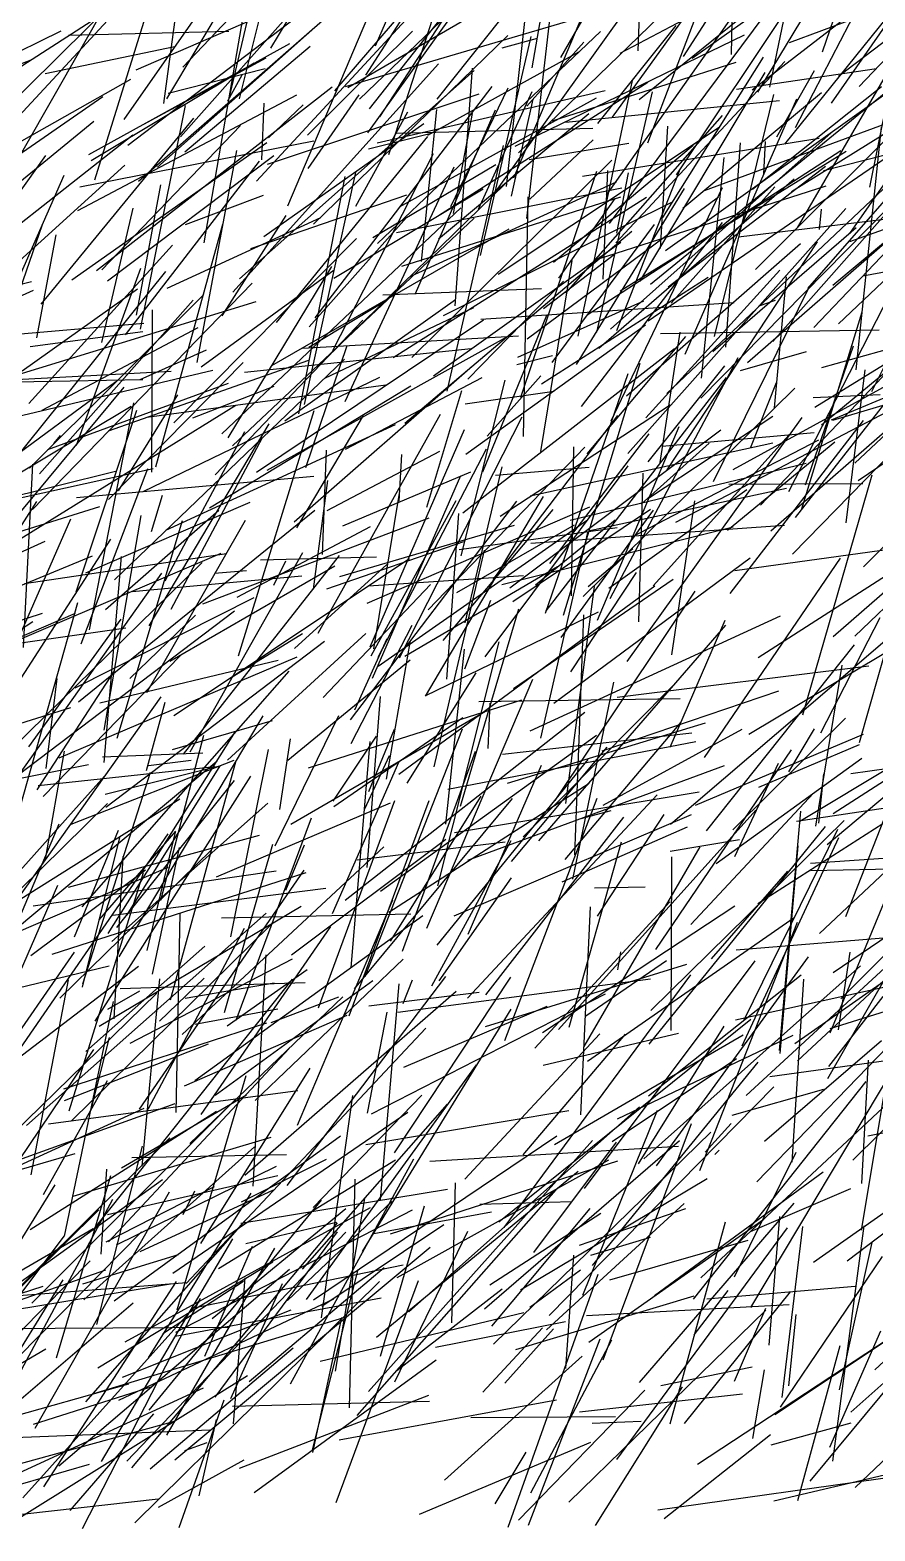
# Model space of a CAD drawing. Header units: metres. Extents: x 0 to 1019, y 0 to 619.
# Drawn here: x 218.3 to 284.2, y 0.1 to 117.1 of the extents above; entities that cross this region are included whole.
import ezdxf

# ---------------------------------------------------------------- set-up
doc = ezdxf.new("R2010")
doc.units = ezdxf.units.M

msp = doc.modelspace()

# ---------------------------------------------------------------- linework, layer by layer
at = {"color": 86}
for p, q in [((259.72, 114.94), (270.58, 133.76)), ((259.92, 71.46), (265.91, 91.1)), ((222.41, 48.72), (238.55, 67.1)), ((219.41, 3.51), (229.77, 19.52))]:
    msp.add_line(p, q, dxfattribs=at)
at = {"color": 220}
for p, q in [((265.74, 115.46), (266.44, 133.88)), ((283.97, 88.91), (291.84, 104.75)), ((226.92, 89.84), (232.11, 92.16)), ((258.58, 71.79), (272.62, 89.98)), ((262.57, 47.99), (267.78, 55.91))]:
    msp.add_line(p, q, dxfattribs=at)
at = {"color": 141}
for p, q in [((244.53, 113.57), (256.8, 132.76)), ((257.07, 102.39), (258.9, 118.34)), ((271.7, 93.18), (276.33, 112.05)), ((207.58, 67.82), (219.32, 71.61))]:
    msp.add_line(p, q, dxfattribs=at)
at = {"color": 105}
for p, q in [((230.25, 114.2), (247.35, 132.18)), ((241.49, 73.51), (252.16, 77.2)), ((234.82, 25.71), (241.44, 29.05))]:
    msp.add_line(p, q, dxfattribs=at)
at = {"color": 13}
for p, q in [((269.29, 115.03), (279.92, 131.64)), ((211.11, 89.52), (229.35, 90.48)), ((240.38, 6.19), (242.64, 16.71))]:
    msp.add_line(p, q, dxfattribs=at)
at = {"color": 74}
for p, q in [((228.76, 111.36), (231.29, 130.04)), ((247.15, 68.13), (256.71, 86.93)), ((223.17, 33.12), (224.53, 38.54))]:
    msp.add_line(p, q, dxfattribs=at)
at = {"color": 53}
for p, q in [((229.01, 111.73), (240.05, 130.19)), ((216.28, 95.02), (221, 105.77)), ((234.59, 68.3), (240.5, 87.43))]:
    msp.add_line(p, q, dxfattribs=at)
at = {"color": 62}
for p, q in [((233.9, 111.86), (237.87, 128.98)), ((258.2, 89.51), (271.21, 97.81)), ((277.49, 81.1), (285.36, 96.46)), ((247.11, 80.35), (247.33, 83.99)), ((223.56, 16.15), (227.1, 30.06)), ((224.28, 22.59), (232.72, 26.92))]:
    msp.add_line(p, q, dxfattribs=at)
at = {"color": 221}
for p, q in [((244.8, 110.95), (259.41, 129.44)), ((236, 105.29), (251.01, 121.53)), ((227.62, 9.48), (241.05, 25.85))]:
    msp.add_line(p, q, dxfattribs=at)
at = {"color": 22}
for p, q in [((234.67, 111.71), (238.65, 127.71)), ((225.14, 61.86), (230.23, 78.85)), ((205.44, 14.64), (219.36, 19.15))]:
    msp.add_line(p, q, dxfattribs=at)
at = {"color": 51}
for p, q in [((242.1, 112.34), (256.06, 128.61)), ((259.04, 110), (273.38, 114.57)), ((217.11, 108.1), (226.2, 113.26)), ((260.93, 91), (269.36, 104.73)), ((267.49, 93.42), (284.53, 93.7)), ((240.04, 59.56), (256.67, 64.86))]:
    msp.add_line(p, q, dxfattribs=at)
at = {"color": 247}
for p, q in [((244.02, 111.7), (261.22, 128.22)), ((232.77, 82.4), (244.29, 94.45)), ((218.47, 17.81), (234.42, 33.75)), ((255.62, 0.35), (262.62, 20.09))]:
    msp.add_line(p, q, dxfattribs=at)
at = {"color": 146}
for p, q in [((245.26, 115.84), (250.84, 128.7)), ((278.02, 109.48), (282.93, 118.94)), ((240.58, 94.64), (254.37, 112.67)), ((225.78, 93.31), (236.22, 106.85)), ((250.82, 66.46), (251.77, 79.38)), ((279.17, 52.12), (292.86, 53.08))]:
    msp.add_line(p, q, dxfattribs=at)
at = {"color": 77}
for p, q in [((250.08, 111.7), (263.47, 128.56)), ((251.36, 102.78), (252.82, 110.57)), ((223.93, 98.38), (234.74, 109.65)), ((218.35, 92.41), (227.14, 93.57)), ((259.22, 30.18), (273.93, 38.73))]:
    msp.add_line(p, q, dxfattribs=at)
at = {"color": 248}
for p, q in [((263.75, 110.29), (276.43, 127.9)), ((277.77, 76.23), (296.75, 95.67)), ((237.46, 53.47), (242.4, 63.64)), ((255.86, 52.25), (263.33, 61.17)), ((280.7, 38.91), (286.99, 54.1)), ((280.91, 5.51), (283.37, 23.86))]:
    msp.add_line(p, q, dxfattribs=at)
at = {"color": 139}
for p, q in [((280.12, 115.38), (284.38, 127.99)), ((231.91, 100.49), (235.34, 120.29)), ((229.54, 63.64), (247.93, 75.88)), ((253.76, 17.37), (268.96, 30.51)), ((230.4, 6.33), (232.14, 6.95))]:
    msp.add_line(p, q, dxfattribs=at)
at = {"color": 113}
for p, q in [((225.68, 110.11), (237.42, 126.95)), ((228.29, 106.39), (242.65, 119.14)), ((246.64, 91.55), (266.39, 104.06)), ((247.55, 68.27), (259.47, 75.25)), ((243.63, 42.32), (255.94, 57.16))]:
    msp.add_line(p, q, dxfattribs=at)
at = {"color": 184}
for p, q in [((277.17, 108.18), (292.32, 126.96)), ((239.74, 87.89), (243.73, 105.97)), ((266.34, 86.85), (276.78, 98.35)), ((224.26, 56.5), (241.3, 69.43))]:
    msp.add_line(p, q, dxfattribs=at)
at = {"color": 89}
for p, q in [((281.36, 113.49), (298.99, 126.91)), ((231.65, 22.48), (240.18, 36.14)), ((270.96, 29.59), (273, 31.84))]:
    msp.add_line(p, q, dxfattribs=at)
at = {"color": 59}
for p, q in [((275.07, 112.24), (283.2, 125.69)), ((217.09, 90.12), (235.96, 95.93)), ((258.87, 75.48), (266.61, 85.61)), ((245.47, 67.48), (261.71, 78.85)), ((233.26, 47.86), (248.02, 48.18)), ((279.42, 21.02), (297.58, 33.83))]:
    msp.add_line(p, q, dxfattribs=at)
at = {"color": 181}
for p, q in [((246.3, 107.38), (251.87, 124.64)), ((270.67, 89.95), (272.45, 107.14)), ((273.71, 90.53), (278.86, 92.01)), ((234.48, 72.87), (244.88, 78.37)), ((240.35, 6.38), (243.91, 20.44))]:
    msp.add_line(p, q, dxfattribs=at)
at = {"color": 54}
for p, q in [((256.05, 105.57), (264.09, 124.57)), ((277.5, 59.24), (279.49, 62.59))]:
    msp.add_line(p, q, dxfattribs=at)
at = {"color": 50}
for p, q in [((280.82, 111.38), (289.79, 124.3)), ((280.18, 106.12), (286.54, 107.74)), ((218.9, 57.85), (224.93, 67.11))]:
    msp.add_line(p, q, dxfattribs=at)
at = {"color": 213}
for p, q in [((223.4, 105.41), (229.09, 123.78)), ((248.39, 96.53), (254.63, 110.85)), ((224.37, 97.54), (237.35, 107.3)), ((281.97, 78.67), (283.44, 90.58))]:
    msp.add_line(p, q, dxfattribs=at)
at = {"color": 1}
for p, q in [((230.06, 108.76), (243.33, 123.73)), ((256.8, 85.39), (257.17, 104.08)), ((278.01, 79.09), (292.04, 97)), ((240.8, 70.05), (250.33, 87.13))]:
    msp.add_line(p, q, dxfattribs=at)
at = {"color": 109}
for p, q in [((237.1, 115.66), (242.02, 123.77)), ((223.73, 47.71), (229.7, 54.63)), ((282.32, 9.31), (296.03, 21.6))]:
    msp.add_line(p, q, dxfattribs=at)
at = {"color": 130}
for p, q in [((254.44, 104.2), (267.82, 122.9)), ((236, 82.6), (253.68, 94.5)), ((240.83, 40.84), (246.79, 57)), ((238.39, 26.99), (250.75, 43.3)), ((225.38, 42.36), (239.78, 42.81)), ((214.35, 7.24), (232.36, 7.95))]:
    msp.add_line(p, q, dxfattribs=at)
at = {"color": 251}
for p, q in [((256.41, 107.52), (273.45, 124)), ((243.73, 103.34), (247.78, 110.7)), ((208.01, 91.12), (219.57, 107.29)), ((265.79, 70.93), (266.14, 82.53)), ((224.44, 46.65), (234.37, 62.38)), ((275.07, 48.99), (292.38, 60.08)), ((246.96, 19.81), (263.47, 29)), ((255.35, 11.58), (259.14, 15.82)), ((267.27, 1.71), (286.12, 4.36))]:
    msp.add_line(p, q, dxfattribs=at)
at = {"color": 84}
for p, q in [((210.1, 104.75), (228.42, 122.78)), ((257.26, 106.98), (265.02, 108.27)), ((282.64, 69.83), (291.15, 77.97)), ((261.85, 73.7), (265.33, 76.65)), ((273.85, 37.88), (281.39, 54.14))]:
    msp.add_line(p, q, dxfattribs=at)
at = {"color": 174}
for p, q in [((225.97, 108.12), (244.11, 121.92)), ((269.4, 91.8), (278.11, 111.71)), ((268.33, 95.8), (276.41, 104.87)), ((279.51, 87.67), (297.43, 98.77)), ((254.45, 74.24), (264.16, 87.04)), ((265.22, 77.55), (279.84, 85.13))]:
    msp.add_line(p, q, dxfattribs=at)
at = {"color": 186}
for p, q in [((244.66, 109.06), (253.99, 122.09)), ((253.47, 94.54), (273.24, 95.83)), ((235.73, 26.95), (236.74, 44.98)), ((247.01, 40.5), (266.7, 43.1)), ((274.68, 7.26), (275.59, 12.62))]:
    msp.add_line(p, q, dxfattribs=at)
at = {"color": 101}
for p, q in [((263.5, 101.99), (278.33, 121.92)), ((279.6, 55.02), (281.64, 67.56))]:
    msp.add_line(p, q, dxfattribs=at)
at = {"color": 196}
for p, q in [((266.51, 108.3), (271.89, 122.46)), ((260.11, 96.57), (272.33, 110.41)), ((283.31, 75.22), (300.82, 92.99)), ((224.92, 74.23), (242.86, 91.41)), ((262.94, 60.88), (276.71, 65.56)), ((224.21, 57.5), (233.22, 59.73)), ((252.48, 52.36), (272.48, 59.74)), ((255.29, 23.71), (269.85, 43.43)), ((240.41, 25.29), (248.87, 34.04)), ((254.6, 2.18), (257.02, 6.21))]:
    msp.add_line(p, q, dxfattribs=at)
at = {"color": 17}
for p, q in [((274.62, 112.43), (287.39, 122.29)), ((250.18, 100.81), (261.9, 110.57)), ((276.25, 92.8), (286.78, 104.74)), ((220.97, 34.53), (236.81, 39.69)), ((210.64, 17.9), (230.57, 19.43))]:
    msp.add_line(p, q, dxfattribs=at)
at = {"color": 123}
for p, q in [((213.38, 105.96), (226.95, 120.61)), ((282.03, 21.11), (301.73, 36.13))]:
    msp.add_line(p, q, dxfattribs=at)
at = {"color": 170}
for p, q in [((226.8, 105.29), (244.42, 120.7)), ((272.58, 92.37), (273.71, 108.29))]:
    msp.add_line(p, q, dxfattribs=at)
at = {"color": 106}
for p, q in [((238.44, 103.38), (246, 121.2)), ((239.6, 92.27), (256.41, 93.23)), ((260.64, 50.87), (263.86, 66.23)), ((261.31, 55.62), (263.64, 56.24)), ((280.52, 35.35), (288.05, 48.48)), ((221.54, 32), (237.1, 47.33))]:
    msp.add_line(p, q, dxfattribs=at)
at = {"color": 124}
for p, q in [((255.49, 104.89), (257.28, 121.15)), ((234, 10.38), (238.03, 19.35))]:
    msp.add_line(p, q, dxfattribs=at)
at = {"color": 128}
for p, q in [((265.82, 111.68), (277.51, 121.11)), ((273.01, 115.18), (273.07, 117.86)), ((221.8, 46.37), (225.24, 54.7)), ((243.24, 9.67), (243.68, 27.5)), ((268.23, 8.4), (272.55, 24.17))]:
    msp.add_line(p, q, dxfattribs=at)
at = {"color": 182}
for p, q in [((226.62, 113.97), (241.07, 120.26)), ((282.73, 90.58), (284.71, 109.51)), ((250.54, 69.5), (259.13, 79.7)), ((230.43, 41.61), (237.36, 42.79)), ((280.69, 6.6), (284.66, 15.66))]:
    msp.add_line(p, q, dxfattribs=at)
at = {"color": 69}
for p, q in [((263.29, 104.2), (274.17, 119.68)), ((259.14, 98.99), (270.04, 108.12)), ((275.18, 95.58), (276.44, 96.02)), ((266.59, 38.01), (280.36, 54.98))]:
    msp.add_line(p, q, dxfattribs=at)
at = {"color": 87}
for p, q in [((268.74, 105.79), (278.29, 120.14)), ((275.54, 105.88), (275.67, 108.4)), ((272.8, 81.68), (283.27, 81.73)), ((273.27, 74.95), (286.25, 76.75))]:
    msp.add_line(p, q, dxfattribs=at)
at = {"color": 158}
msp.add_line((269.96, 114.9), (276.88, 119.81), dxfattribs=at)
at = {"color": 16}
for p, q in [((205.57, 106.47), (225.44, 119.29)), ((229.44, 60.98), (237.25, 63.26))]:
    msp.add_line(p, q, dxfattribs=at)
at = {"color": 225}
for p, q in [((213.44, 100.1), (224.44, 119.34)), ((240.03, 106.28), (244.01, 112.02)), ((258.37, 95.38), (263.91, 99.6)), ((225.54, 12.04), (238.69, 17.3))]:
    msp.add_line(p, q, dxfattribs=at)
at = {"color": 119}
for p, q in [((242.94, 112.69), (262.29, 118.37)), ((230.42, 107.59), (240.18, 115.82)), ((223.41, 39.82), (235.55, 58.91))]:
    msp.add_line(p, q, dxfattribs=at)
at = {"color": 61}
for p, q in [((245.6, 110.31), (251.15, 118.81)), ((227.17, 81.1), (245.62, 90.02)), ((258.28, 38.92), (273.28, 48.81)), ((270.56, 28.17), (278.16, 47.52)), ((209.73, 13.84), (228.67, 27.45))]:
    msp.add_line(p, q, dxfattribs=at)
at = {"color": 21}
for p, q in [((257.49, 114.14), (258.39, 119.37)), ((280.91, 97.19), (297.18, 110.79)), ((221.6, 97.61), (236.81, 108.32)), ((227.09, 28.51), (228.46, 43.1)), ((244.26, 21.86), (255.85, 40.75)), ((229.71, 15.56), (248.16, 25.1)), ((226.5, 0.69), (245.58, 19.5)), ((209.32, 8.29), (219.57, 14.26))]:
    msp.add_line(p, q, dxfattribs=at)
at = {"color": 88}
for p, q in [((264.35, 115.27), (270.77, 118.66)), ((226.94, 93.75), (230.45, 111.21)), ((273.12, 54.72), (281.91, 63.43)), ((275.6, 30.44), (284.72, 38.31))]:
    msp.add_line(p, q, dxfattribs=at)
at = {"color": 108}
for p, q in [((277.53, 116.11), (285.11, 118.92)), ((245.65, 25.89), (247.11, 42.72))]:
    msp.add_line(p, q, dxfattribs=at)
at = {"color": 224}
for p, q in [((282.96, 112.69), (288.24, 118.22)), ((201.49, 107.56), (220.76, 117.02)), ((263.01, 97.65), (263.39, 106.14)), ((244.46, 43.29), (252.05, 62.61)), ((223.24, 10.74), (242.8, 16.71))]:
    msp.add_line(p, q, dxfattribs=at)
at = {"color": 8}
for p, q in [((283.8, 104.82), (286.55, 118.51)), ((236.57, 100.99), (249.04, 109.8)), ((267.49, 100.04), (268.07, 109.6))]:
    msp.add_line(p, q, dxfattribs=at)
at = {"color": 173}
for p, q in [((243.12, 112.61), (252.33, 117.95)), ((223.93, 92.73), (226.39, 103.2)), ((266.74, 40.65), (281.81, 55.45)), ((256.77, 29.38), (264.75, 38.79)), ((254.17, 19.24), (262.84, 24.85))]:
    msp.add_line(p, q, dxfattribs=at)
at = {"color": 222}
for p, q in [((262.59, 109.8), (268.72, 117.45)), ((267.13, 45.39), (277.69, 60.97))]:
    msp.add_line(p, q, dxfattribs=at)
at = {"color": 43}
for p, q in [((276.02, 112.63), (277.1, 117.88)), ((227.57, 59.73), (230.89, 60.16))]:
    msp.add_line(p, q, dxfattribs=at)
at = {"color": 40}
for p, q in [((221.33, 116.68), (233.84, 116.99)), ((265.87, 97.48), (275.64, 113.78)), ((257.38, 3.04), (263.7, 14.96))]:
    msp.add_line(p, q, dxfattribs=at)
at = {"color": 81}
for p, q in [((222.92, 107.38), (238.59, 116.03)), ((258.16, 84.23), (260.6, 99.11)), ((246.77, 11.69), (252.48, 23.43))]:
    msp.add_line(p, q, dxfattribs=at)
at = {"color": 211}
for p, q in [((239.96, 108.89), (248.16, 116.99)), ((217.72, 90.5), (226.73, 96.9)), ((274.51, 23.42), (282.31, 26.75)), ((260.34, 2.3), (275.7, 17.28))]:
    msp.add_line(p, q, dxfattribs=at)
at = {"color": 233}
for p, q in [((240.43, 101.96), (255.58, 116.65)), ((245.66, 49.95), (262.5, 62.11)), ((212.95, 27.36), (229.65, 33.39)), ((245.66, 13.68), (249.09, 25.41))]:
    msp.add_line(p, q, dxfattribs=at)
at = {"color": 28}
for p, q in [((245.43, 100.45), (262.82, 116.98)), ((236.86, 106.63), (253.35, 112.1)), ((241.51, 79.61), (250.29, 84.26))]:
    msp.add_line(p, q, dxfattribs=at)
at = {"color": 2}
for p, q in [((253.45, 99.51), (257.4, 116.59)), ((269.22, 103.2), (280.04, 112.21)), ((273.16, 82.82), (290.69, 92.45)), ((264.14, 32.2), (277.83, 38.72))]:
    msp.add_line(p, q, dxfattribs=at)
at = {"color": 243}
for p, q in [((255.14, 115.7), (257.9, 116.44)), ((242.91, 49.24), (261.59, 63.91)), ((264.08, 5.62), (277.38, 23.7))]:
    msp.add_line(p, q, dxfattribs=at)
at = {"color": 234}
for p, q in [((256.15, 108.04), (274.04, 116.71)), ((264.35, 96.75), (281.97, 107.63)), ((250.13, 50.35), (254.91, 69.39)), ((227.89, 43.46), (229.99, 53.34)), ((270.07, 18.12), (283.51, 35.11))]:
    msp.add_line(p, q, dxfattribs=at)
at = {"color": 178}
for p, q in [((257.07, 111.14), (261.52, 116.14)), ((226.65, 94.84), (228.54, 105.01))]:
    msp.add_line(p, q, dxfattribs=at)
at = {"color": 39}
for p, q in [((199.35, 107.45), (218.43, 114.75)), ((207.7, 78.4), (225.01, 82.69)), ((282.66, 3.44), (296.61, 16.77))]:
    msp.add_line(p, q, dxfattribs=at)
at = {"color": 93}
for p, q in [((219.52, 113.69), (229.59, 115.79)), ((263.55, 72.75), (273.55, 91.56)), ((241.19, 65.05), (249.55, 73.86)), ((260.37, 39.34), (264.44, 53.78)), ((213.76, 4.28), (229.59, 8.62))]:
    msp.add_line(p, q, dxfattribs=at)
at = {"color": 99}
for p, q in [((226.58, 109.4), (236.74, 114.91)), ((263.58, 93.77), (280.8, 109.07)), ((279.82, 55.25), (280.23, 59.08))]:
    msp.add_line(p, q, dxfattribs=at)
at = {"color": 235}
for p, q in [((249.35, 108.88), (261.13, 115.38)), ((260.1, 109.89), (276.75, 111.58)), ((247.09, 59.07), (267.05, 73.76)), ((274.38, 62.19), (289.2, 71.04)), ((259.53, 39.16), (274.92, 56.25)), ((280.61, 36.28), (284.85, 41.74)), ((229.96, 0.33), (233.48, 10.29))]:
    msp.add_line(p, q, dxfattribs=at)
at = {"color": 207}
for p, q in [((267.67, 102.46), (275.51, 114.97)), ((245.06, 100.92), (254.65, 106.61)), ((218.54, 79.69), (235.65, 97.34)), ((243.38, 43.98), (244.85, 61.6))]:
    msp.add_line(p, q, dxfattribs=at)
at = {"color": 193}
for p, q in [((223.11, 106.9), (235.8, 114.52)), ((222.68, 74.76), (235.5, 80.26)), ((209.84, 42.46), (224.39, 56.79))]:
    msp.add_line(p, q, dxfattribs=at)
at = {"color": 245}
for p, q in [((229.1, 112.17), (236.66, 114.08)), ((251.8, 76.59), (264.11, 78.3)), ((258.01, 53.86), (272.58, 70.67)), ((261.57, 26.77), (274.86, 44.52))]:
    msp.add_line(p, q, dxfattribs=at)
at = {"color": 155}
for p, q in [((233.77, 111.56), (234.89, 113.58)), ((258.82, 16.87), (276.32, 34.69))]:
    msp.add_line(p, q, dxfattribs=at)
at = {"color": 71}
for p, q in [((234.15, 96.64), (250.18, 114.46)), ((246.9, 109.05), (262.2, 109.44)), ((252.07, 79.45), (268.58, 92.25))]:
    msp.add_line(p, q, dxfattribs=at)
at = {"color": 90}
for p, q in [((234.68, 97.68), (252.97, 113.92)), ((221.02, 33.63), (232.26, 38.04)), ((234.68, 4.95), (249.44, 10.65)), ((276.33, 2.42), (285.83, 4.65))]:
    msp.add_line(p, q, dxfattribs=at)
at = {"color": 57}
for p, q in [((251.49, 95.57), (252.82, 114.1)), ((229.02, 96.97), (241.02, 102.46)), ((264.84, 88.57), (278.39, 100.43)), ((204.18, 63.98), (221.88, 71.63)), ((274.16, 34.02), (285.61, 44.56)), ((254.34, 16.04), (262, 25.21))]:
    msp.add_line(p, q, dxfattribs=at)
at = {"color": 32}
for p, q in [((264.01, 100.49), (277.17, 114.63)), ((209.52, 98.68), (223.32, 109.98)), ((217.51, 18.05), (224.24, 20.42)), ((270.1, 15.35), (272.77, 18.82)), ((271.09, 18.15), (282.65, 19.14))]:
    msp.add_line(p, q, dxfattribs=at)
at = {"color": 14}
for p, q in [((273.41, 112.47), (284.32, 114.08)), ((237.18, 90.94), (255.69, 101.59)), ((216.54, 76.77), (234.38, 87.83)), ((222.13, 64.71), (240.55, 79.65)), ((213.66, 67.92), (233.25, 76.3)), ((211.76, 30.7), (221.81, 45.19))]:
    msp.add_line(p, q, dxfattribs=at)
at = {"color": 41}
for p, q in [((276.56, 108.75), (279.49, 113.94)), ((228.16, 83.02), (233.38, 101.94)), ((228.88, 74.13), (235.08, 85.78)), ((244.61, 72.39), (261.99, 79.92)), ((228.69, 15.45), (234.97, 19.53))]:
    msp.add_line(p, q, dxfattribs=at)
at = {"color": 37}
for p, q in [((277.7, 104.5), (292.6, 113.76)), ((206.57, 93.33), (226.35, 108.9)), ((273.06, 32.47), (280.22, 34.51))]:
    msp.add_line(p, q, dxfattribs=at)
at = {"color": 112}
for p, q in [((278.16, 101.67), (285.58, 114.41)), ((283.26, 97.92), (296.89, 100.5)), ((280.92, 86.66), (298.03, 91.79)), ((266.52, 83.41), (272.51, 90.89)), ((229.34, 71.92), (236.47, 85.31)), ((272.71, 78.08), (281.07, 84.98))]:
    msp.add_line(p, q, dxfattribs=at)
at = {"color": 44}
for p, q in [((282.24, 101.22), (291.58, 114.64)), ((266.52, 94.4), (285.49, 107.42)), ((272.92, 73.14), (283.3, 86.63)), ((260.12, 56.79), (262.35, 73.69))]:
    msp.add_line(p, q, dxfattribs=at)
at = {"color": 96}
for p, q in [((223.51, 98.34), (241.89, 112.66)), ((247.14, 103.3), (262.49, 111.79)), ((278.48, 79.68), (283.2, 95.11)), ((252.32, 84.01), (266.32, 94.1)), ((261.45, 72.91), (277.97, 89.17)), ((255.97, 72.52), (266.7, 79.72)), ((276.39, 9.13), (285.61, 15.27))]:
    msp.add_line(p, q, dxfattribs=at)
at = {"color": 68}
for p, q in [((245.4, 108.3), (263.18, 112.36)), ((227.84, 82.62), (227.9, 95.26)), ((227.63, 70.63), (236.99, 86.38)), ((230.3, 60.62), (242.47, 76.12))]:
    msp.add_line(p, q, dxfattribs=at)
at = {"color": 162}
for p, q in [((250.17, 102.63), (266.51, 113.03)), ((222.23, 104.85), (240.46, 108.44)), ((231.04, 86.85), (237.36, 89.32)), ((225.12, 47.11), (234.29, 58.58)), ((235.08, 27.8), (251.57, 42.15)), ((254.89, 24.17), (274.52, 39.97))]:
    msp.add_line(p, q, dxfattribs=at)
at = {"color": 185}
for p, q in [((251.13, 103.33), (255.62, 112.58)), ((212.08, 79.3), (226.23, 87.75)), ((245.48, 68.18), (253.92, 84.42))]:
    msp.add_line(p, q, dxfattribs=at)
at = {"color": 190}
for p, q in [((261.07, 93.22), (265.31, 113.16)), ((263.64, 86.61), (272.33, 104.81)), ((221.95, 73.27), (226.67, 87.44)), ((252.26, 70.86), (255.15, 83.03)), ((270.22, 56.66), (283.31, 62.18)), ((213.75, 38.93), (220.61, 55.2)), ((219.4, 26.28), (224.39, 35.19))]:
    msp.add_line(p, q, dxfattribs=at)
at = {"color": 55}
for p, q in [((266.71, 97.27), (285.92, 112.95)), ((274.88, 98.41), (287.89, 111.41))]:
    msp.add_line(p, q, dxfattribs=at)
at = {"color": 125}
for p, q in [((267.87, 99.9), (286.4, 113.09)), ((227.45, 86.9), (246.08, 89.41)), ((219.59, 59.51), (220.46, 66.53)), ((253.87, 41.87), (264.62, 55.7)), ((279.87, 46.63), (288.99, 55.23)), ((228.43, 39.8), (231.92, 43.15))]:
    msp.add_line(p, q, dxfattribs=at)
at = {"color": 67}
for p, q in [((274.67, 104.67), (284.72, 112.67)), ((246.3, 48.31), (261.93, 58.36))]:
    msp.add_line(p, q, dxfattribs=at)
at = {"color": 188}
for p, q in [((211.09, 102.94), (224.02, 111.91)), ((266.92, 73.76), (277.52, 85.51)), ((265.85, 11.64), (277.9, 25.62)), ((229.62, 5.6), (249.52, 22.18))]:
    msp.add_line(p, q, dxfattribs=at)
at = {"color": 145}
for p, q in [((222.08, 103.02), (239.15, 112.03)), ((281.35, 94.18), (298.5, 110.4)), ((241.92, 48.19), (247.08, 60.01))]:
    msp.add_line(p, q, dxfattribs=at)
at = {"color": 223}
for p, q in [((236.42, 106.97), (236.58, 111.39)), ((239.59, 20.47), (250.88, 33.33))]:
    msp.add_line(p, q, dxfattribs=at)
at = {"color": 219}
for p, q in [((236.93, 108.69), (239.63, 111.25)), ((236.3, 75.78), (245.36, 76))]:
    msp.add_line(p, q, dxfattribs=at)
at = {"color": 230}
for p, q in [((253.29, 103.12), (257.47, 112.3)), ((276.08, 78.03), (295.17, 94.68)), ((215.22, 47.85), (230.01, 57.13)), ((242.2, 2.27), (248.62, 19.59))]:
    msp.add_line(p, q, dxfattribs=at)
at = {"color": 215}
for p, q in [((255.87, 104.14), (257.56, 111.69)), ((245.04, 66.56), (251.91, 82.34))]:
    msp.add_line(p, q, dxfattribs=at)
at = {"color": 151}
for p, q in [((262.53, 93.53), (266.85, 112.26)), ((250.58, 94.82), (268.43, 103.68)), ((218.34, 23.56), (232.87, 32.78)), ((232.55, 16.62), (242.96, 25.2))]:
    msp.add_line(p, q, dxfattribs=at)
at = {"color": 156}
for p, q in [((278.97, 96.94), (292.37, 112.27)), ((249.78, 90.11), (264.39, 100.55)), ((234.4, 39.89), (240.27, 55.65))]:
    msp.add_line(p, q, dxfattribs=at)
at = {"color": 212}
for p, q in [((219.21, 95.7), (231.12, 110.21)), ((240.1, 93.95), (247.68, 102.46)), ((237.34, 73.8), (238.27, 75.69)), ((233.99, 46.39), (236.92, 60.98)), ((237.81, 56.3), (238.64, 61.81)), ((268.33, 39.09), (268.37, 52.62)), ((210.09, 15.99), (223.26, 23.65))]:
    msp.add_line(p, q, dxfattribs=at)
at = {"color": 209}
for p, q in [((248.86, 99.04), (250.05, 110.88)), ((279.44, 93.9), (294.06, 109.27)), ((233.29, 85.61), (251.91, 103.22)), ((220.19, 84.85), (220.71, 85.48))]:
    msp.add_line(p, q, dxfattribs=at)
at = {"color": 47}
msp.add_line((270.92, 104.58), (287.93, 110.85), dxfattribs=at)
at = {"color": 241}
for p, q in [((244.73, 107.81), (249.6, 109.04)), ((249.26, 79.88), (251.99, 88.98)), ((206.26, 38.92), (224.15, 58.91)), ((283.65, 30.87), (293.81, 32.91))]:
    msp.add_line(p, q, dxfattribs=at)
at = {"color": 143}
for p, q in [((254.83, 98.04), (272.05, 109.5)), ((268.08, 97.07), (280.34, 106.47)), ((229.24, 67.87), (242.1, 75.3)), ((239.19, 31.7), (246.61, 49.26)), ((253.64, 10.89), (258.29, 15.91))]:
    msp.add_line(p, q, dxfattribs=at)
at = {"color": 153}
for p, q in [((231.36, 91.17), (234.45, 107.68)), ((241.95, 92.09), (249.8, 107.45)), ((235.88, 33.63), (247.44, 44.63))]:
    msp.add_line(p, q, dxfattribs=at)
at = {"color": 210}
for p, q in [((237.56, 94.28), (249.34, 108.79)), ((262.18, 20.77), (275.09, 36.61)), ((245.15, 23.24), (254.31, 24.95))]:
    msp.add_line(p, q, dxfattribs=at)
at = {"color": 115}
for p, q in [((250.85, 88.93), (255.26, 108.08)), ((247.87, 17.15), (265.86, 33.12))]:
    msp.add_line(p, q, dxfattribs=at)
at = {"color": 250}
for p, q in [((257.31, 103.9), (262.25, 108.53)), ((264.08, 101.25), (264.99, 105.96)), ((217.91, 73.93), (233.65, 76.26)), ((255.18, 60.63), (269.92, 62.3)), ((274.01, 39.92), (281.32, 54.77)), ((226.15, 38.08), (238.79, 44.68)), ((284.19, 12.63), (302.16, 29.34))]:
    msp.add_line(p, q, dxfattribs=at)
at = {"color": 42}
for p, q in [((261.4, 105.68), (279.85, 108.66)), ((221.96, 80.63), (240.46, 82.29)), ((224.23, 71.9), (233.07, 79.65)), ((251.9, 56.56), (256.44, 71.95)), ((218.24, 61.2), (225.45, 71.16)), ((254.48, 14.63), (271.42, 31.15)), ((276.85, 9.71), (284.78, 21.47)), ((218.61, 8.39), (227.87, 11.32))]:
    msp.add_line(p, q, dxfattribs=at)
at = {"color": 191}
for p, q in [((261.76, 94.87), (281.55, 107.69)), ((264.11, 65.07), (283.72, 67.5))]:
    msp.add_line(p, q, dxfattribs=at)
at = {"color": 25}
for p, q in [((274.27, 91.15), (293.69, 108.09)), ((241.13, 76.2), (241.46, 84.34)), ((247.38, 45.27), (253.06, 60.86))]:
    msp.add_line(p, q, dxfattribs=at)
at = {"color": 120}
for p, q in [((212.08, 94.15), (225.73, 106.55)), ((256.59, 88.45), (262.53, 106.09))]:
    msp.add_line(p, q, dxfattribs=at)
at = {"color": 238}
for p, q in [((248.1, 91.54), (263.68, 106.94)), ((278.78, 81.62), (282.52, 92.47)), ((251.62, 73.24), (260.78, 78.51)), ((206.77, 25.08), (221.87, 29.5))]:
    msp.add_line(p, q, dxfattribs=at)
at = {"color": 12}
for p, q in [((239.29, 87.16), (242.91, 105.67)), ((259.27, 57), (270.19, 73.34))]:
    msp.add_line(p, q, dxfattribs=at)
at = {"color": 7}
for p, q in [((241.39, 91.48), (256.4, 106.07)), ((226.87, 32.95), (239.72, 51.58)), ((258.59, 15.73), (269.33, 25.6))]:
    msp.add_line(p, q, dxfattribs=at)
at = {"color": 19}
msp.add_line((242.9, 88.11), (251.39, 106.41), dxfattribs=at)
at = {"color": 27}
for p, q in [((262.67, 92.28), (277.91, 105.49)), ((238.96, 68.87), (246.15, 75.42))]:
    msp.add_line(p, q, dxfattribs=at)
at = {"color": 177}
for p, q in [((264.07, 93.67), (268.98, 106.11)), ((254.62, 82.38), (261.93, 83)), ((258.16, 61.86), (261.81, 77.91)), ((263.73, 30.42), (273.41, 36.9))]:
    msp.add_line(p, q, dxfattribs=at)
at = {"color": 48}
for p, q in [((267.97, 88.74), (285.77, 105.57)), ((231.68, 90.82), (242.05, 98.4)), ((240.07, 92.37), (246.19, 96.05))]:
    msp.add_line(p, q, dxfattribs=at)
at = {"color": 9}
for p, q in [((230.45, 101.92), (236.54, 104.22)), ((230.82, 60.8), (239.6, 76.36)), ((220.6, 60.35), (239.16, 68.22))]:
    msp.add_line(p, q, dxfattribs=at)
at = {"color": 122}
for p, q in [((235.56, 100.05), (247.72, 104.23)), ((274.54, 84.57), (276.54, 89.61)), ((271.08, 54.64), (282.61, 69.15)), ((246.43, 46.04), (253.52, 57.34)), ((226.28, 29.17), (238.34, 29.42))]:
    msp.add_line(p, q, dxfattribs=at)
at = {"color": 242}
for p, q in [((242.02, 97.73), (253.67, 104.71)), ((268.26, 55.16), (288.02, 72.07)), ((267.76, 1.02), (276.07, 7.57))]:
    msp.add_line(p, q, dxfattribs=at)
at = {"color": 80}
for p, q in [((246.9, 101.31), (264.48, 104.77)), ((217.84, 68.95), (218.55, 83.24)), ((204.84, 6.45), (223.71, 25.1))]:
    msp.add_line(p, q, dxfattribs=at)
at = {"color": 147}
msp.add_line((248.03, 97.9), (264.05, 105.24), dxfattribs=at)
at = {"color": 217}
for p, q in [((262.66, 99.24), (280.41, 104.93)), ((259.04, 91.17), (267.02, 101.92)), ((238.21, 86.62), (251.51, 96.08)), ((230.99, 17.44), (247.42, 20.82))]:
    msp.add_line(p, q, dxfattribs=at)
at = {"color": 208}
for p, q in [((270.62, 88.37), (286.84, 104.87)), ((242.93, 84.4), (253.58, 89.98)), ((259.75, 69.72), (266.95, 79.65)), ((255.56, 58.36), (270.99, 63.08)), ((263.02, 56.65), (273.86, 62.58)), ((220.07, 45.03), (239.87, 51.41)), ((222.44, 0.25), (231.62, 18.22))]:
    msp.add_line(p, q, dxfattribs=at)
at = {"color": 175}
msp.add_line((247.33, 98.67), (264.4, 104.07), dxfattribs=at)
at = {"color": 150}
for p, q in [((257.1, 93.02), (272, 104.07)), ((256.37, 91.58), (266.19, 95.97)), ((260.81, 52.77), (261.51, 71.49)), ((244.44, 56.36), (246.35, 60.51)), ((218.97, 58.18), (232.74, 59.66))]:
    msp.add_line(p, q, dxfattribs=at)
at = {"color": 167}
for p, q in [((259.56, 97.74), (263.96, 103.95)), ((278.19, 2.43), (281.48, 14.52))]:
    msp.add_line(p, q, dxfattribs=at)
at = {"color": 136}
for p, q in [((264.95, 84.06), (281.93, 103.16)), ((219.09, 82.47), (231.05, 96.01)), ((219.72, 84.38), (233.8, 89.56)), ((266.63, 80.64), (276.25, 86.97)), ((280.95, 69.8), (292.91, 80.24)), ((281.55, 41.56), (298.79, 58.8)), ((233.03, 20.53), (246.83, 28.99)), ((276.96, 10.46), (278.57, 23.79))]:
    msp.add_line(p, q, dxfattribs=at)
at = {"color": 82}
for p, q in [((279.89, 101.53), (280.04, 103.13)), ((275.29, 80.05), (292.91, 98.59)), ((241.33, 89.94), (252.93, 95.45)), ((244.73, 73.74), (256.82, 74.55)), ((217.31, 36.85), (226.79, 44.09))]:
    msp.add_line(p, q, dxfattribs=at)
at = {"color": 240}
for p, q in [((214.06, 86.77), (219.31, 101.91)), ((218.25, 87.97), (229.44, 100.32)), ((228.92, 78.09), (246.83, 86.34)), ((227.46, 45.31), (229.67, 54.54)), ((223.62, 12.77), (237.26, 21.05)), ((267.5, 11.4), (274.63, 12.85)), ((262.16, 8.47), (265.99, 8.62))]:
    msp.add_line(p, q, dxfattribs=at)
at = {"color": 114}
for p, q in [((233.33, 94.8), (238.32, 102.63)), ((214.92, 96.58), (218.45, 97.47)), ((216.14, 64.22), (224.65, 77.38))]:
    msp.add_line(p, q, dxfattribs=at)
at = {"color": 199}
for p, q in [((234.12, 84.67), (252.97, 102.41)), ((245.13, 68.83), (247.17, 81.12)), ((217.61, 59.18), (228.61, 74.73)), ((214.47, 56.79), (234.28, 71.79)), ((273.25, 19.87), (278.05, 29.59)), ((222.69, 10.13), (235.09, 24.21))]:
    msp.add_line(p, q, dxfattribs=at)
at = {"color": 132}
msp.add_line((261.34, 87.73), (272.31, 102.07), dxfattribs=at)
at = {"color": 24}
for p, q in [((273.56, 100.97), (284.91, 102.33)), ((239.83, 82.98), (243.05, 92.5)), ((201.75, 58.04), (221.52, 64.26)), ((273.38, 45.38), (287.85, 46.54)), ((234.12, 9.79), (249.47, 10.17))]:
    msp.add_line(p, q, dxfattribs=at)
at = {"color": 138}
for p, q in [((282.24, 100.59), (288.77, 102.92)), ((276, 35.49), (288.79, 37.25)), ((243.84, 9.06), (259.36, 26.66)), ((223.91, 5.47), (234.16, 22.83))]:
    msp.add_line(p, q, dxfattribs=at)
at = {"color": 38}
for p, q in [((218.86, 93.08), (220.38, 101.11)), ((278.17, 36.72), (291.72, 49.35)), ((246.74, 29.53), (255.82, 43.25))]:
    msp.add_line(p, q, dxfattribs=at)
at = {"color": 60}
for p, q in [((229.55, 86.46), (243.8, 100.84)), ((266.2, 29.07), (283.08, 44.11)), ((229.48, 20.16), (247.78, 32.71)), ((225.77, 14.81), (244.89, 25.29)), ((249.95, 14.38), (260.09, 16.38)), ((227.71, 4.9), (238.84, 14.35))]:
    msp.add_line(p, q, dxfattribs=at)
at = {"color": 232}
for p, q in [((247.55, 86.43), (265.25, 101.4)), ((227.56, 32.94), (235.05, 47.06)), ((238.41, 18.03), (246.54, 25.74)), ((279.14, 3.93), (294.05, 21.9))]:
    msp.add_line(p, q, dxfattribs=at)
at = {"color": 49}
for p, q in [((271.57, 92.02), (282.74, 101.69)), ((254.05, 61.06), (254.2, 64.59)), ((244.96, 32.59), (263.19, 41.94)), ((247.49, 36.22), (258.64, 40.97)), ((230.37, 34.77), (243.07, 40.28)), ((216.01, 8.96), (226.38, 17.85))]:
    msp.add_line(p, q, dxfattribs=at)
at = {"color": 142}
for p, q in [((268, 82.8), (279.73, 100.58)), ((212.2, 76.32), (223.77, 79.94))]:
    msp.add_line(p, q, dxfattribs=at)
at = {"color": 117}
for p, q in [((280.03, 86.3), (297.21, 100.54)), ((229.82, 17.31), (235.19, 35.57)), ((238.65, 11.54), (248.26, 29.08))]:
    msp.add_line(p, q, dxfattribs=at)
at = {"color": 134}
for p, q in [((282.63, 83.31), (300.33, 99.94)), ((217.1, 46.63), (229.11, 51.81)), ((244.53, 30.19), (260.34, 32.83)), ((250.66, 4.02), (261.37, 13.7))]:
    msp.add_line(p, q, dxfattribs=at)
at = {"color": 91}
for p, q in [((221.96, 84.71), (226.99, 98.52)), ((260.05, 52.4), (269.1, 63.13)), ((259.83, 50.67), (269.6, 54.95)), ((223.74, 39.43), (239.48, 48.77)), ((281.44, 11.06), (283.99, 22.54))]:
    msp.add_line(p, q, dxfattribs=at)
at = {"color": 52}
for p, q in [((233.79, 85.3), (241.86, 98.66)), ((227.43, 59.36), (228.87, 64.67)), ((225.92, 48.11), (233.15, 59.72)), ((273.25, 11.74), (275.7, 17.42)), ((248.71, 1.36), (262.05, 6.99))]:
    msp.add_line(p, q, dxfattribs=at)
at = {"color": 111}
for p, q in [((216.73, 83.07), (228.94, 98.26)), ((210.83, 92.81), (227.22, 94.24)), ((253.97, 85.42), (258.15, 90.13)), ((235.16, 22.48), (242.24, 24.14))]:
    msp.add_line(p, q, dxfattribs=at)
at = {"color": 161}
msp.add_line((252.46, 89.85), (259.93, 97.5), dxfattribs=at)
at = {"color": 56}
for p, q in [((276.38, 87.64), (277.31, 97.83)), ((221.34, 50.26), (236.23, 54.32))]:
    msp.add_line(p, q, dxfattribs=at)
at = {"color": 83}
for p, q in [((206.47, 91.31), (218.6, 96.79)), ((222.34, 69.23), (227.53, 82.91)), ((231.69, 32.52), (241.8, 47.18)), ((242.15, 12.52), (244.45, 25.99))]:
    msp.add_line(p, q, dxfattribs=at)
at = {"color": 244}
for p, q in [((218.31, 82.92), (231.9, 96.47)), ((255.13, 73.86), (273.16, 78.36))]:
    msp.add_line(p, q, dxfattribs=at)
at = {"color": 172}
for p, q in [((245.85, 96.45), (258.2, 96.93)), ((224.11, 62.49), (227.01, 79.23)), ((256.78, 54.19), (268.4, 65.91)), ((228.53, 49.24), (231.89, 62.1)), ((234.77, 24.05), (250.89, 26.71)), ((226.27, 4.97), (242.3, 24.09)), ((277.48, 11.37), (278.07, 16.94))]:
    msp.add_line(p, q, dxfattribs=at)
at = {"color": 29}
for p, q in [((271.62, 81.88), (279.08, 97.04)), ((212.15, 73.86), (219.51, 77.24)), ((280.94, 56.01), (300.11, 68.3))]:
    msp.add_line(p, q, dxfattribs=at)
at = {"color": 180}
for p, q in [((253.65, 82.64), (258.63, 94.84)), ((273.28, 52.65), (276.69, 59.92)), ((263.54, 19.64), (274.32, 22.73))]:
    msp.add_line(p, q, dxfattribs=at)
at = {"color": 36}
for p, q in [((280.07, 90.77), (297.38, 95.61)), ((275.96, 14.55), (276.79, 24.59))]:
    msp.add_line(p, q, dxfattribs=at)
at = {"color": 34}
for p, q in [((219.29, 87.45), (231.45, 93.88)), ((253.81, 68.22), (264.96, 83.11))]:
    msp.add_line(p, q, dxfattribs=at)
at = {"color": 231}
for p, q in [((236.83, 82.76), (255.8, 93.31)), ((222.98, 70.31), (226.43, 88.03)), ((244.76, 41), (253.36, 42.08)), ((204.88, 2.79), (223.04, 21.11))]:
    msp.add_line(p, q, dxfattribs=at)
at = {"color": 65}
for p, q in [((261.76, 84.04), (269.45, 93.2)), ((251.43, 54.51), (270.51, 57.69)), ((275, 27.27), (294.04, 47.01)), ((283.16, 23.52), (284.93, 34.1))]:
    msp.add_line(p, q, dxfattribs=at)
at = {"color": 171}
for p, q in [((267.46, 83.37), (269.01, 93.52)), ((233.89, 66.52), (239.59, 70.02))]:
    msp.add_line(p, q, dxfattribs=at)
at = {"color": 249}
for p, q in [((282.89, 81.96), (298.65, 92.64)), ((252.45, 41.6), (267.22, 57.45)), ((224.73, 46.02), (236.88, 56.8)), ((218.42, 27.83), (221.34, 43.04)), ((221.46, 1.65), (227.98, 9.18))]:
    msp.add_line(p, q, dxfattribs=at)
at = {"color": 78}
for p, q in [((224.47, 85.83), (240.08, 91.35)), ((214.04, 44.34), (232.9, 60.09))]:
    msp.add_line(p, q, dxfattribs=at)
at = {"color": 169}
msp.add_line((235.07, 90.41), (252.72, 92.26), dxfattribs=at)
at = {"color": 95}
for p, q in [((256.3, 91.01), (259.07, 91.72)), ((209.75, 78.9), (227.93, 82.89)), ((227.44, 65.43), (235.14, 78.86)), ((241.06, 16.68), (243.51, 34.02))]:
    msp.add_line(p, q, dxfattribs=at)
at = {"color": 92}
for p, q in [((214.02, 86.17), (232.6, 90.56)), ((250.91, 57.89), (270.25, 61.62)), ((261.8, 36.7), (277.91, 47.89))]:
    msp.add_line(p, q, dxfattribs=at)
at = {"color": 18}
for p, q in [((224.45, 80.49), (234.95, 91.17)), ((271.46, 44.67), (277.41, 51.5)), ((257.31, 17.52), (261.26, 20.43))]:
    msp.add_line(p, q, dxfattribs=at)
at = {"color": 194}
msp.add_line((238.92, 78.74), (252.84, 90.89), dxfattribs=at)
at = {"color": 148}
for p, q in [((258.53, 71.63), (264.97, 90.31)), ((232.32, 79.83), (248.02, 89.35)), ((232.78, 34.05), (245.06, 42.98)), ((230.8, 30.27), (242.73, 41.71))]:
    msp.add_line(p, q, dxfattribs=at)
at = {"color": 100}
for p, q in [((209.99, 78.6), (225.04, 89.68)), ((221.39, 32.82), (227.18, 51.39)), ((246.93, 12.56), (255.14, 18.94)), ((215.86, 0.06), (235.3, 12.18))]:
    msp.add_line(p, q, dxfattribs=at)
at = {"color": 97}
for p, q in [((211.65, 89.54), (227.13, 89.83)), ((243.23, 40.22), (249.45, 57)), ((225.08, 22.38), (237.55, 28.49))]:
    msp.add_line(p, q, dxfattribs=at)
at = {"color": 131}
for p, q in [((212.22, 73.01), (225.67, 89.25)), ((225.23, 81.15), (229.87, 88.65)), ((251.4, 48.03), (269.89, 55.93)), ((222.54, 18.09), (235.85, 30)), ((253.4, 25.55), (260.58, 25.76))]:
    msp.add_line(p, q, dxfattribs=at)
at = {"color": 253}
for p, q in [((251.95, 76.08), (255.37, 89.78)), ((268.67, 78.72), (285.24, 87.37)), ((245.35, 15.17), (261.07, 28.11)), ((257.2, 0.52), (262.79, 15.04))]:
    msp.add_line(p, q, dxfattribs=at)
at = {"color": 126}
for p, q in [((280.82, 86.69), (286.65, 89.14)), ((249.17, 65.14), (258.37, 80.71)), ((220.66, 41.61), (232.49, 53.17)), ((276.12, 6.78), (282.34, 8.5))]:
    msp.add_line(p, q, dxfattribs=at)
at = {"color": 205}
for p, q in [((252.25, 87.93), (259.19, 88.93)), ((238.71, 44.98), (250.76, 54))]:
    msp.add_line(p, q, dxfattribs=at)
at = {"color": 121}
for p, q in [((254.99, 79.17), (268.24, 87.86)), ((244.93, 68.29), (251.57, 80.39)), ((276.76, 37.51), (278.43, 56.17))]:
    msp.add_line(p, q, dxfattribs=at)
at = {"color": 237}
for p, q in [((279.39, 88.44), (284.6, 88.67)), ((227.8, 77.99), (228.68, 80.82)), ((270.91, 60.37), (281.52, 75.91)), ((243.65, 64.09), (246.17, 69.64)), ((261.67, 40.22), (267.95, 44.55)), ((265.76, 28.68), (272.45, 39.42))]:
    msp.add_line(p, q, dxfattribs=at)
at = {"color": 168}
for p, q in [((239.15, 78.27), (244.34, 87.04)), ((226.3, 73.3), (239.52, 74.53)), ((232.87, 51.07), (246.45, 56.84))]:
    msp.add_line(p, q, dxfattribs=at)
at = {"color": 129}
for p, q in [((264.9, 67.84), (278.53, 86.87)), ((257.75, 73.84), (263.95, 78.9)), ((241.98, 56.95), (245.35, 62.04))]:
    msp.add_line(p, q, dxfattribs=at)
at = {"color": 23}
for p, q in [((244.85, 68.99), (252.2, 85.93)), ((232.73, 74.73), (235.21, 74.95))]:
    msp.add_line(p, q, dxfattribs=at)
at = {"color": 197}
for p, q in [((255.73, 73.6), (272.19, 85.9)), ((257.39, 77.07), (277.16, 78.48)), ((282.99, 61.53), (287.65, 77.95)), ((244.75, 57.71), (246.75, 62.58))]:
    msp.add_line(p, q, dxfattribs=at)
at = {"color": 218}
msp.add_line((262.57, 71.08), (268.93, 86.17), dxfattribs=at)
at = {"color": 144}
for p, q in [((267.62, 84.64), (279.46, 85.7)), ((240.43, 18.09), (259.4, 30.88))]:
    msp.add_line(p, q, dxfattribs=at)
at = {"color": 140}
for p, q in [((249.37, 71.87), (261.59, 84.57)), ((268.37, 68.36), (270.16, 80.38)), ((281.93, 47.97), (287.38, 61.86)), ((244.72, 10.93), (262.19, 30.5)), ((225.9, 5.49), (242.95, 23.36))]:
    msp.add_line(p, q, dxfattribs=at)
at = {"color": 160}
for p, q in [((257.33, 80.77), (276.24, 84.9)), ((213.17, 71.44), (218.87, 80.32)), ((278.09, 55.41), (288.13, 56.91)), ((224.79, 48.07), (241.41, 50.19))]:
    msp.add_line(p, q, dxfattribs=at)
at = {"color": 149}
for p, q in [((260.56, 72.96), (260.73, 84.59)), ((223.78, 64.63), (237.68, 67.96)), ((222.7, 37.44), (231.98, 45.65)), ((229, 7.52), (237.42, 22.11))]:
    msp.add_line(p, q, dxfattribs=at)
at = {"color": 66}
for p, q in [((265.98, 80.12), (271.29, 84.88)), ((212.66, 32.35), (220.5, 50.42)), ((223.25, 23.51), (238.8, 43.07))]:
    msp.add_line(p, q, dxfattribs=at)
at = {"color": 45}
msp.add_line((260.44, 78.86), (278.84, 83.31), dxfattribs=at)
at = {"color": 227}
for p, q in [((240.44, 73.49), (241.55, 81.95)), ((249.2, 65.21), (262.65, 71.72))]:
    msp.add_line(p, q, dxfattribs=at)
at = {"color": 216}
for p, q in [((242.73, 78.44), (252.7, 82.63)), ((268.25, 61.18), (272.52, 71.08)), ((219.37, 57.32), (230.07, 68.32)), ((242.03, 56.54), (252.08, 63.48)), ((223.98, 60.41), (231.82, 60.73)), ((280.95, 43.6), (295.34, 53.38))]:
    msp.add_line(p, q, dxfattribs=at)
at = {"color": 157}
for p, q in [((278.59, 63.69), (283.98, 82.4)), ((246.14, 58.67), (247.99, 69.5)), ((279.2, 51.56), (292.24, 51.8)), ((225.48, 28.36), (235.22, 34.07))]:
    msp.add_line(p, q, dxfattribs=at)
at = {"color": 179}
for p, q in [((261.98, 78.07), (277.3, 81.36)), ((224.12, 59.98), (225.47, 76.03)), ((282.33, 59.12), (297.53, 61.28)), ((225.26, 10.25), (242.02, 18.15))]:
    msp.add_line(p, q, dxfattribs=at)
at = {"color": 254}
for p, q in [((263.46, 73.58), (274.21, 81.25)), ((217.28, 69.27), (221.53, 78.98)), ((226.11, 66.52), (231.24, 71.45)), ((267.18, 28.53), (279.01, 44.83))]:
    msp.add_line(p, q, dxfattribs=at)
at = {"color": 10}
for p, q in [((243.31, 63.3), (256.28, 80.34)), ((269.35, 8.44), (277.63, 18.71))]:
    msp.add_line(p, q, dxfattribs=at)
at = {"color": 76}
for p, q in [((231.81, 72.34), (249.45, 79.06)), ((251.21, 16.3), (251.5, 27.2))]:
    msp.add_line(p, q, dxfattribs=at)
at = {"color": 198}
for p, q in [((242.5, 74.49), (256.1, 78.49)), ((249.51, 28.9), (268.89, 30.05))]:
    msp.add_line(p, q, dxfattribs=at)
at = {"color": 214}
for p, q in [((275.09, 68.15), (289.91, 77.67)), ((256.02, 65.74), (268.47, 74.27)), ((280.49, 53.58), (286.86, 58.96)), ((280.72, 39.24), (299.19, 45.04)), ((221.71, 26.17), (237.14, 30.77)), ((226.92, 21.86), (237.32, 26.66))]:
    msp.add_line(p, q, dxfattribs=at)
at = {"color": 118}
for p, q in [((206.59, 69.19), (223.22, 76.1)), ((247.73, 58.36), (253.13, 66.97)), ((224.37, 24.74), (237.66, 27.78))]:
    msp.add_line(p, q, dxfattribs=at)
at = {"color": 11}
for p, q in [((249.85, 59.64), (253.77, 76.52)), ((233.49, 40.48), (237.27, 53.62)), ((216.24, 27.99), (227.25, 33.03))]:
    msp.add_line(p, q, dxfattribs=at)
at = {"color": 103}
for p, q in [((212.06, 56.3), (231.75, 75.56)), ((269.85, 47.35), (279.41, 57.58)), ((218.74, 8.08), (229.2, 26.5)), ((212.74, 2.29), (222.98, 5.27))]:
    msp.add_line(p, q, dxfattribs=at)
at = {"color": 75}
for p, q in [((259.18, 64.6), (274.47, 75.92)), ((211.28, 68.4), (225.8, 70.47)), ((229.29, 41.47), (234.42, 60.13))]:
    msp.add_line(p, q, dxfattribs=at)
at = {"color": 94}
for p, q in [((260.49, 67.04), (265.62, 74.79)), ((231.18, 35.18), (248.96, 48.04))]:
    msp.add_line(p, q, dxfattribs=at)
at = {"color": 195}
for p, q in [((221.87, 65.79), (235.8, 72.83)), ((238.66, 55.17), (253.85, 63.99)), ((219.54, 52.43), (221.03, 60.85)), ((244.64, 32.63), (246.18, 40.52)), ((217.78, 2.65), (231.63, 18.06))]:
    msp.add_line(p, q, dxfattribs=at)
at = {"color": 201}
for p, q in [((252.23, 67.29), (254.26, 72.64)), ((216.22, 35.7), (229.11, 54.41)), ((218.4, 44.92), (227.35, 51.61)), ((252.7, 8.91), (263.97, 8.99))]:
    msp.add_line(p, q, dxfattribs=at)
at = {"color": 30}
msp.add_line((216.53, 52.8), (222.06, 72.46), dxfattribs=at)
at = {"color": 46}
for p, q in [((257.33, 62.45), (276.85, 71.42)), ((239.9, 18.1), (253.15, 36.41)), ((235.81, 3.05), (249.99, 13.39))]:
    msp.add_line(p, q, dxfattribs=at)
at = {"color": 63}
for p, q in [((199.72, 58.77), (218.57, 70.98)), ((215.12, 46.16), (228.56, 65.09)), ((222.45, 19.32), (229.91, 21.61))]:
    msp.add_line(p, q, dxfattribs=at)
at = {"color": 203}
for p, q in [((243.37, 61.45), (248.12, 70.67)), ((271.73, 29.4), (272.05, 29.74))]:
    msp.add_line(p, q, dxfattribs=at)
at = {"color": 137}
msp.add_line((279.99, 62.3), (284.61, 71.27), dxfattribs=at)
at = {"color": 246}
for p, q in [((233.73, 60.16), (244.53, 70.03)), ((278.34, 55.39), (285.84, 59.9)), ((243.84, 52.38), (255.39, 53.79)), ((229.65, 15.26), (245.71, 18.24))]:
    msp.add_line(p, q, dxfattribs=at)
at = {"color": 102}
for p, q in [((238.44, 60.16), (247.97, 67.97)), ((209.37, 23.58), (228.23, 42)), ((258.34, 36.38), (268.89, 38.87)), ((227.58, 13.56), (235.58, 26.39))]:
    msp.add_line(p, q, dxfattribs=at)
at = {"color": 104}
for p, q in [((250.76, 55.16), (252.21, 68.8)), ((237.14, 39.7), (242.42, 41.71))]:
    msp.add_line(p, q, dxfattribs=at)
at = {"color": 98}
for p, q in [((249.26, 47.06), (257.53, 66.47)), ((275.16, 58.04), (283.01, 61.37)), ((250.24, 42.94), (255.86, 50.97))]:
    msp.add_line(p, q, dxfattribs=at)
at = {"color": 255}
for p, q in [((244.61, 51.79), (245.66, 65.13)), ((230.29, 24.74), (231.18, 26.57))]:
    msp.add_line(p, q, dxfattribs=at)
at = {"color": 31}
for p, q in [((253.33, 64.74), (269.03, 64.97)), ((230.2, 38.76), (245.92, 53.41))]:
    msp.add_line(p, q, dxfattribs=at)
at = {"color": 4}
msp.add_line((225.29, 44.82), (236.52, 63.62), dxfattribs=at)
at = {"color": 154}
for p, q in [((205.84, 56.39), (222.91, 59.82)), ((261.42, 18.45), (267.24, 32.86)), ((257.6, 21.76), (264.06, 30.37)), ((256.58, 18.85), (271.13, 27.53)), ((234.19, 8.4), (235.11, 19.79))]:
    msp.add_line(p, q, dxfattribs=at)
at = {"color": 79}
for p, q in [((221.54, 55.16), (234.25, 60.15)), ((255.35, 38.3), (262.55, 57.2)), ((242.43, 7.16), (259.37, 10.28))]:
    msp.add_line(p, q, dxfattribs=at)
at = {"color": 192}
for p, q in [((250.08, 45.74), (261.84, 60.2)), ((261.9, 14.77), (275.54, 24.38))]:
    msp.add_line(p, q, dxfattribs=at)
at = {"color": 228}
for p, q in [((252.49, 46.58), (258.2, 59.78)), ((274.52, 17.48), (285.83, 36.4))]:
    msp.add_line(p, q, dxfattribs=at)
at = {"color": 5}
for p, q in [((271.82, 52.1), (283.17, 60.31)), ((246.44, 23.22), (264.16, 28.93)), ((267.01, 18.43), (280.17, 28.07)), ((261.16, 9.36), (273.89, 10.76))]:
    msp.add_line(p, q, dxfattribs=at)
at = {"color": 35}
msp.add_line((222.47, 42.73), (227.72, 59.21), dxfattribs=at)
at = {"color": 189}
for p, q in [((222.43, 42.46), (225.38, 54.24)), ((262.33, 50.21), (266.28, 50.27)), ((261.17, 22.35), (269.47, 25.21))]:
    msp.add_line(p, q, dxfattribs=at)
at = {"color": 15}
msp.add_line((249.67, 42.56), (255.84, 53.9), dxfattribs=at)
at = {"color": 159}
for p, q in [((268.25, 53.06), (273.64, 53.96)), ((262.05, 21.56), (266.7, 22.97))]:
    msp.add_line(p, q, dxfattribs=at)
at = {"color": 116}
for p, q in [((238.28, 50.02), (239.74, 53.56)), ((276.81, 37.28), (278.21, 53.49)), ((264.15, 43.8), (264.4, 45.22))]:
    msp.add_line(p, q, dxfattribs=at)
at = {"color": 6}
msp.add_line((261.54, 37.83), (270.58, 53.39), dxfattribs=at)
at = {"color": 164}
for p, q in [((218.59, 48.81), (237.53, 51.54)), ((224.91, 39.98), (225.6, 52.65)), ((229.74, 32.69), (230.05, 48.2)), ((207.7, 5.42), (221.03, 23.08)), ((231.52, 2.79), (232.87, 8.74)), ((228.36, 1.92), (235.04, 5.61))]:
    msp.add_line(p, q, dxfattribs=at)
at = {"color": 72}
for p, q in [((218.07, 31.66), (236.76, 48.22)), ((282.49, 28.96), (295.51, 41.96)), ((210.39, 18.46), (223.31, 37.59))]:
    msp.add_line(p, q, dxfattribs=at)
at = {"color": 3}
for p, q in [((257.68, 37.69), (268.21, 49.1)), ((215.64, 17.08), (229.3, 19.33))]:
    msp.add_line(p, q, dxfattribs=at)
at = {"color": 229}
for p, q in [((261.28, 32.5), (262.04, 48.72)), ((252.23, 27.49), (262.76, 38.82)), ((215.84, 1.16), (228.32, 2.56))]:
    msp.add_line(p, q, dxfattribs=at)
at = {"color": 152}
msp.add_line((281.37, 39.12), (282.28, 45.2), dxfattribs=at)
at = {"color": 252}
for p, q in [((211.1, 40.9), (224.5, 44.11)), ((231.97, 13.69), (235.68, 22.26))]:
    msp.add_line(p, q, dxfattribs=at)
at = {"color": 226}
msp.add_line((233.72, 39.44), (239.94, 43.83), dxfattribs=at)
at = {"color": 166}
for p, q in [((253.85, 39.38), (269.54, 44.26)), ((219.78, 31.79), (239.22, 34.4)), ((270.37, 5.28), (286.29, 15.73))]:
    msp.add_line(p, q, dxfattribs=at)
at = {"color": 200}
for p, q in [((266.54, 33.98), (278.45, 43.43)), ((260.11, 12.72), (260.72, 21.56))]:
    msp.add_line(p, q, dxfattribs=at)
at = {"color": 163}
for p, q in [((273.34, 39.9), (292.8, 44.2)), ((247.44, 41.19), (248.16, 43.04))]:
    msp.add_line(p, q, dxfattribs=at)
at = {"color": 64}
for p, q in [((277.95, 38.07), (286.18, 43.8)), ((277.75, 28.81), (278.66, 43.09))]:
    msp.add_line(p, q, dxfattribs=at)
at = {"color": 165}
for p, q in [((224.4, 40.73), (226.91, 42.18)), ((224.46, 22.6), (238.53, 37.67)), ((215.7, 11.89), (227.04, 23.39))]:
    msp.add_line(p, q, dxfattribs=at)
at = {"color": 70}
msp.add_line((221.02, 23.04), (224.86, 41.34), dxfattribs=at)
at = {"color": 33}
for p, q in [((231.19, 39.57), (237.67, 40.76)), ((230.51, 19.36), (249.2, 39.27)), ((263.02, 13.41), (269.89, 31.84)), ((214.57, 16.18), (229.25, 30.72))]:
    msp.add_line(p, q, dxfattribs=at)
at = {"color": 183}
for p, q in [((270.63, 19.8), (288.85, 36.82)), ((213.8, 15.83), (233.78, 15.96)), ((262.43, 0.48), (269.19, 11.29))]:
    msp.add_line(p, q, dxfattribs=at)
at = {"color": 110}
for p, q in [((283.18, 27.15), (283.69, 36.76)), ((209.09, 0.43), (220.93, 19.65)), ((256.42, 0.9), (266.27, 11.04))]:
    msp.add_line(p, q, dxfattribs=at)
at = {"color": 187}
for p, q in [((224.91, 18), (242.55, 30.86)), ((220.4, 13.56), (224.64, 27.78))]:
    msp.add_line(p, q, dxfattribs=at)
at = {"color": 239}
for p, q in [((223.89, 21.65), (224.33, 28.26)), ((208.04, 7.3), (220.31, 27.05)), ((235.42, 11.7), (245.94, 20.61))]:
    msp.add_line(p, q, dxfattribs=at)
at = {"color": 20}
msp.add_line((217.67, 12.62), (224.8, 25.94), dxfattribs=at)
at = {"color": 176}
msp.add_line((241.1, 17.59), (250.59, 23.96), dxfattribs=at)
at = {"color": 135}
msp.add_line((232.76, 10.49), (242.32, 23.37), dxfattribs=at)
at = {"color": 85}
msp.add_line((220.58, 5.15), (238.56, 20.47), dxfattribs=at)
at = {"color": 58}
for p, q in [((256.22, 14.21), (270.12, 18.4)), ((215.56, 3.7), (231.86, 11.22))]:
    msp.add_line(p, q, dxfattribs=at)
at = {"color": 133}
for p, q in [((261.73, 16.87), (277.51, 17.72)), ((216.08, 8.72), (226.04, 11.54))]:
    msp.add_line(p, q, dxfattribs=at)
at = {"color": 206}
msp.add_line((240.96, 13.31), (256.84, 17.08), dxfattribs=at)

doc.saveas('drawing.dxf')
